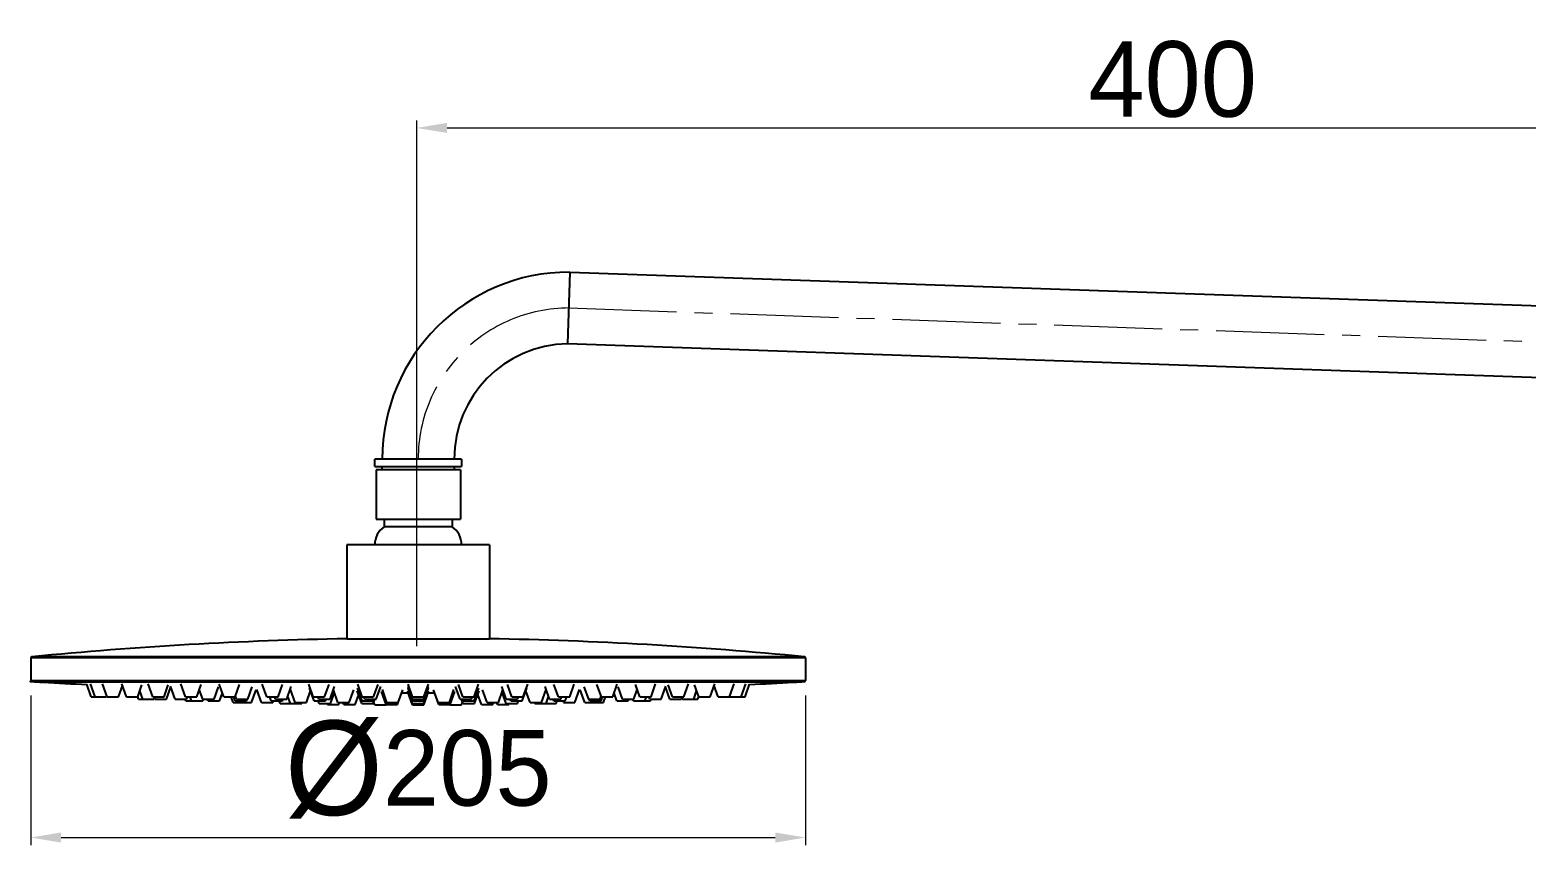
# Model space of a CAD drawing. Extents: x 0 to 3160, y 0 to 2315.
# Drawn here: x 1519.3 to 1915.2, y 1251.1 to 1466.9 of the extents above; entities that cross this region are included whole.
import ezdxf

# ---------------------------------------------------------------- set-up
doc = ezdxf.new("R2010")
doc.units = 0
doc.header["$LTSCALE"] = 3
doc.header["$MEASUREMENT"] = 0
doc.header["$PDMODE"] = 3
doc.header["$PDSIZE"] = -10
doc.linetypes.add('CENTER2', pattern=[28.575, 19.05, -3.175, 3.175, -3.175])
doc.layers.get('0').update_dxf_attribs({"linetype": 'CONTINUOUS'})
doc.layers.get('DEFPOINTS').update_dxf_attribs({"linetype": 'CONTINUOUS'})
doc.layers.add('Cneter', color=1, linetype='CENTER2', lineweight=13)
doc.styles.add('Daelim Dimension', font='')
doc.styles.get('Daelim Dimension').set_extended_font_data('나눔고딕')
doc.dimstyles.new('DEFAULT', dxfattribs={"dimscale": 2, "dimtxt": 2, "dimasz": 2, "dimexe": 0, "dimexo": 2, "dimgap": 1, "dimtad": 1, "dimdec": 1, "dimzin": 9, "dimdsep": 46, "dimtxsty": 'Daelim Dimension', "dimcen": 0.5, "dimclrd": 252, "dimclre": 252, "dimclrt": 3, "dimadec": 1, "dimazin": 0, "dimtfac": 1, "dimtdec": 1, "dimtix": 1, "dimtmove": 0, "dimatfit": 3, "dimfxl": 1, "dimtolj": 1, "dimtzin": 1, "dimlwd": 9, "dimlwe": 9, "dimarcsym": 0})

# ---------------------------------------------------------------- blocks, each defined once
blk = doc.blocks.new('*D2')
at = {"color": 5, "lineweight": 9, "ltscale": 0.5, "transparency": 16777216}
for p, q in [((1621.64, 1303.8), (1621.64, 1442.93)), ((2021.64, 1326.8), (2021.64, 1442.93)), ((1629.64, 1440.93), (2013.64, 1440.93))]:
    blk.add_line(p, q, dxfattribs=at)
at = {"color": 5, "ltscale": 0.5, "transparency": 16777216}
for points in [[(1629.64, 1442.27), (1629.64, 1439.6), (1621.64, 1440.93)], [(2013.64, 1442.27), (2013.64, 1439.6), (2021.64, 1440.93)]]:
    blk.add_solid(points, dxfattribs=at)
at = {"layer": 'DEFPOINTS', "color": 0, "ltscale": 0.5, "transparency": 16777216}
for p in [(2021.64, 1440.93), (2021.64, 1322.8), (1621.64, 1299.8)]:
    blk.add_point(p, dxfattribs=at)
at = {"color": 7, "ltscale": 0.5, "transparency": 16777216, "insert": (1821.64, 1453.75), "char_height": 20, "attachment_point": 5, "style": 'Daelim Dimension'}
blk.add_mtext('\\A1;400', dxfattribs=at)
blk = doc.blocks.new('*D3')
at = {"color": 5, "lineweight": 9, "ltscale": 0.5, "transparency": 16777216}
for p, q in [((1519.5, 1290.69), (1519.5, 1251.1)), ((1724.5, 1290.69), (1724.5, 1251.1)), ((1527.5, 1253.1), (1716.5, 1253.1))]:
    blk.add_line(p, q, dxfattribs=at)
at = {"color": 5, "ltscale": 0.5, "transparency": 16777216}
for points in [[(1527.5, 1254.44), (1527.5, 1251.77), (1519.5, 1253.1)], [(1716.5, 1254.44), (1716.5, 1251.77), (1724.5, 1253.1)]]:
    blk.add_solid(points, dxfattribs=at)
at = {"layer": 'DEFPOINTS', "color": 0, "ltscale": 0.5, "transparency": 16777216}
for p in [(1519.5, 1294.69), (1724.5, 1294.69), (1724.5, 1253.1)]:
    blk.add_point(p, dxfattribs=at)
at = {"color": 7, "ltscale": 0.5, "transparency": 16777216, "insert": (1622, 1271.07), "char_height": 20, "attachment_point": 5, "style": 'Daelim Dimension'}
blk.add_mtext('\\A1;{\\H1.25x;\\C256;Ø}205', dxfattribs=at)

msp = doc.modelspace()

# ---------------------------------------------------------------- linework, layer by layer
at = {"ltscale": 0.5}
msp.add_line((1662.15, 1402.77), (1661.49, 1383.78), dxfattribs=at)
at = {"color": 7, "linetype": 'Continuous'}
for p, q in [((1662.15, 1402.77), (1961.97, 1392.3)), ((1961.31, 1373.31), (1661.49, 1383.78)), ((1610.5, 1351.27), (1610.5, 1353.27)), ((1633.5, 1353.27), (1610.5, 1353.27)), ((1610.5, 1351.27), (1633.5, 1351.27)), ((1610.85, 1350.39), (1610.85, 1337.39)), ((1633.15, 1350.39), (1610.85, 1350.39)), ((1612.5, 1350.39), (1612.5, 1351.27)), ((1631.5, 1351.27), (1631.5, 1350.39)), ((1633.15, 1350.39), (1633.15, 1337.39)), ((1633.5, 1353.27), (1633.5, 1351.27)), ((1610.85, 1337.39), (1633.15, 1337.39)), ((1613, 1337.39), (1613, 1335.39)), ((1613, 1335.39), (1631, 1335.39)), ((1631, 1337.39), (1631, 1335.39)), ((1603.15, 1330.59), (1603.15, 1305.74)), ((1640.85, 1330.59), (1603.15, 1330.59)), ((1640.85, 1330.59), (1640.85, 1305.74)), ((1603.15, 1305.74), (1640.85, 1305.74)), ((1519.5, 1300.64), (1519.5, 1294.69)), ((1724.5, 1300.64), (1724.5, 1294.69)), ((1519.79, 1294.39), (1519.79, 1294.39)), ((1519.99, 1294.39), (1520.04, 1294.39)), ((1520.64, 1294.39), (1520.03, 1294.39)), ((1521.44, 1294.39), (1520.88, 1294.39)), ((1521.44, 1294.39), (1523.08, 1294.39)), ((1721.41, 1294.23), (1522.6, 1294.23)), ((1523.08, 1294.39), (1523.58, 1294.39)), ((1523.58, 1294.39), (1622, 1294.39)), ((1535.5, 1290.35), (1534.31, 1293.67)), ((1536.55, 1290.35), (1535.32, 1293.8)), ((1539.66, 1290.35), (1538.43, 1293.79)), ((1542.66, 1290.35), (1543.72, 1293.29)), ((1544.77, 1290.35), (1543.54, 1293.78)), ((1547.77, 1290.35), (1548.91, 1293.55)), ((1549.1, 1289.76), (1548.33, 1291.93)), ((1551.74, 1290.35), (1550.51, 1293.77)), ((1554.74, 1290.35), (1555.88, 1293.56)), ((1555.38, 1289.76), (1556.53, 1292.99)), ((1557.72, 1289.76), (1556.49, 1293.19)), ((1560.4, 1290.35), (1559.18, 1293.76)), ((1563.4, 1290.35), (1564.55, 1293.57)), ((1564.97, 1289.76), (1564.08, 1292.25)), ((1567.97, 1289.76), (1569.13, 1293.01)), ((1570.54, 1290.35), (1569.33, 1293.74)), ((1569.45, 1289.27), (1570.19, 1291.34)), ((1573.54, 1290.35), (1574.7, 1293.59)), ((1576.9, 1289.76), (1578.07, 1293.02)), ((1577.93, 1288.87), (1579.11, 1292.17)), ((1580.54, 1288.87), (1579.32, 1292.3)), ((1580.54, 1288.87), (1579.43, 1291.99)), ((1581.91, 1290.35), (1580.71, 1293.72)), ((1584.91, 1290.35), (1586.08, 1293.6)), ((1587.25, 1289.76), (1588.42, 1293.04)), ((1589.4, 1288.87), (1588.18, 1292.29)), ((1592.4, 1288.87), (1593.51, 1291.97)), ((1594.24, 1290.35), (1593.04, 1293.71)), ((1594.47, 1289.27), (1593.26, 1292.66)), ((1597.24, 1290.35), (1598.41, 1293.62)), ((1598.71, 1289.76), (1599.88, 1293.06)), ((1598.75, 1288.55), (1599.82, 1291.53)), ((1600.77, 1288.87), (1599.58, 1292.21)), ((1603.77, 1288.87), (1604.97, 1292.21)), ((1605.3, 1288.33), (1606.25, 1290.97)), ((1607.11, 1288.55), (1605.89, 1291.97)), ((1607.15, 1289.27), (1605.95, 1292.64)), ((1607.21, 1290.35), (1606.01, 1293.69)), ((1610.21, 1290.35), (1611.38, 1293.64)), ((1610.91, 1289.76), (1612.1, 1293.08)), ((1613.55, 1288.33), (1612.32, 1291.77)), ((1613.74, 1288.87), (1612.54, 1292.25)), ((1616.74, 1288.87), (1617.94, 1292.23)), ((1620.5, 1288.19), (1619.27, 1291.65)), ((1620.5, 1288.55), (1619.29, 1291.95)), ((1620.5, 1289.76), (1619.31, 1293.1)), ((1620.5, 1289.27), (1619.31, 1292.62)), ((1620.5, 1290.35), (1619.32, 1293.66)), ((1622, 1294.39), (1622.81, 1294.39)), ((1622.81, 1294.39), (1720.85, 1294.39)), ((1623.5, 1290.35), (1624.69, 1293.66)), ((1623.5, 1289.76), (1624.69, 1293.1)), ((1623.5, 1289.27), (1624.7, 1292.62)), ((1623.5, 1288.55), (1624.72, 1291.95)), ((1623.5, 1288.19), (1624.74, 1291.65)), ((1627.46, 1288.33), (1626.06, 1292.23)), ((1627.26, 1288.87), (1626.34, 1291.45)), ((1630.26, 1288.87), (1631.47, 1292.25)), ((1630.46, 1288.33), (1631.68, 1291.77)), ((1633.09, 1289.76), (1631.91, 1293.08)), ((1633.8, 1290.35), (1632.62, 1293.64)), ((1636.8, 1290.35), (1637.99, 1293.69)), ((1636.85, 1289.27), (1638.06, 1292.64)), ((1636.9, 1288.55), (1638.12, 1291.97)), ((1638.71, 1288.33), (1637.76, 1290.97)), ((1640.24, 1288.87), (1639.04, 1292.21)), ((1643.24, 1288.87), (1644.43, 1292.2)), ((1645.3, 1289.76), (1644.12, 1293.06)), ((1645.25, 1288.55), (1644.19, 1291.53)), ((1646.77, 1290.35), (1645.6, 1293.62)), ((1649.54, 1289.27), (1650.75, 1292.66)), ((1649.77, 1290.35), (1650.97, 1293.71)), ((1651.61, 1288.87), (1650.5, 1291.97)), ((1651.61, 1288.87), (1650.61, 1291.68)), ((1654.61, 1288.87), (1655.83, 1292.29)), ((1656.75, 1289.76), (1655.58, 1293.04)), ((1659.09, 1290.35), (1657.93, 1293.6)), ((1662.09, 1290.35), (1663.3, 1293.72)), ((1663.46, 1288.87), (1664.69, 1292.3)), ((1666.08, 1288.87), (1664.9, 1292.17)), ((1667.11, 1289.76), (1665.94, 1293.02)), ((1670.47, 1290.35), (1669.31, 1293.59)), ((1673.47, 1290.35), (1674.68, 1293.74)), ((1674.56, 1289.27), (1673.82, 1291.34)), ((1676.04, 1289.76), (1674.88, 1293.01)), ((1679.04, 1289.76), (1679.93, 1292.25)), ((1680.61, 1290.35), (1679.46, 1293.57)), ((1683.61, 1290.35), (1684.83, 1293.76)), ((1686.29, 1289.76), (1687.52, 1293.19)), ((1688.63, 1289.76), (1687.48, 1292.99)), ((1689.27, 1290.35), (1688.12, 1293.56)), ((1692.27, 1290.35), (1693.49, 1293.77)), ((1694.9, 1289.76), (1695.67, 1291.93)), ((1696.24, 1290.35), (1695.09, 1293.55)), ((1699.24, 1290.35), (1700.47, 1293.78)), ((1701.34, 1290.35), (1700.29, 1293.29)), ((1704.34, 1290.35), (1705.57, 1293.79)), ((1707.46, 1290.35), (1708.69, 1293.8)), ((1708.5, 1290.35), (1709.69, 1293.67)), ((1720.85, 1294.39), (1721.3, 1294.39)), ((1721.3, 1294.39), (1722.35, 1294.39)), ((1724.22, 1294.39), (1721.41, 1294.23)), ((1722.35, 1294.39), (1724.22, 1294.39)), ((1724.22, 1294.39), (1724.22, 1294.39)), ((1535.5, 1290.35), (1539.55, 1290.35)), ((1539.55, 1290.35), (1539.61, 1290.5)), ((1539.66, 1290.35), (1542.66, 1290.35)), ((1544.77, 1290.35), (1547.77, 1290.35)), ((1548, 1289.76), (1547.78, 1290.38)), ((1548, 1289.76), (1552.1, 1289.76)), ((1551.74, 1290.35), (1554.74, 1290.35)), ((1552.1, 1289.76), (1552.24, 1290.14)), ((1552.38, 1289.76), (1552.17, 1290.35)), ((1552.38, 1289.76), (1555.38, 1289.76)), ((1557.72, 1289.76), (1560.72, 1289.76)), ((1560.5, 1289.27), (1560.33, 1289.76)), ((1560.4, 1290.35), (1563.4, 1290.35)), ((1560.5, 1289.27), (1565.01, 1289.27)), ((1560.72, 1289.76), (1560.92, 1290.35)), ((1562.01, 1289.27), (1561.62, 1290.35)), ((1564.97, 1289.76), (1567.97, 1289.76)), ((1565.01, 1289.27), (1565.18, 1289.76)), ((1566.45, 1289.27), (1566.27, 1289.76)), ((1566.45, 1289.27), (1569.45, 1289.27)), ((1570.54, 1290.35), (1573.54, 1290.35)), ((1573, 1288.87), (1572.48, 1290.35)), ((1573, 1288.87), (1577.93, 1288.87)), ((1573.59, 1289.27), (1573.21, 1290.35)), ((1573.59, 1289.27), (1576.59, 1289.27)), ((1573.9, 1289.76), (1573.62, 1290.56)), ((1573.9, 1289.76), (1576.9, 1289.76)), ((1574.93, 1288.87), (1574.78, 1289.27)), ((1576.59, 1289.27), (1576.77, 1289.76)), ((1580.54, 1288.87), (1583.54, 1288.87)), ((1581.91, 1290.35), (1584.91, 1290.35)), ((1583.09, 1289.27), (1582.71, 1290.35)), ((1583.09, 1289.27), (1586.09, 1289.27)), ((1583.54, 1288.87), (1583.69, 1289.27)), ((1584.25, 1289.76), (1584.05, 1290.35)), ((1584.25, 1289.76), (1587.25, 1289.76)), ((1585.5, 1288.55), (1585.25, 1289.27)), ((1585.5, 1288.55), (1591.17, 1288.55)), ((1586.09, 1289.27), (1586.27, 1289.76)), ((1588.17, 1288.55), (1587.49, 1290.44)), ((1589.4, 1288.87), (1592.4, 1288.87)), ((1591.17, 1288.55), (1591.28, 1288.87)), ((1594.24, 1290.35), (1597.24, 1290.35)), ((1594.47, 1289.27), (1597.47, 1289.27)), ((1595.71, 1289.76), (1595.5, 1290.35)), ((1595.75, 1288.55), (1595.5, 1289.27)), ((1595.71, 1289.76), (1598.71, 1289.76)), ((1595.75, 1288.55), (1598.75, 1288.55)), ((1597.47, 1289.27), (1597.65, 1289.76)), ((1598, 1288.33), (1597.92, 1288.55)), ((1598, 1288.33), (1601, 1288.33)), ((1600.77, 1288.87), (1603.77, 1288.87)), ((1601, 1288.33), (1601.2, 1288.87)), ((1602.3, 1288.33), (1602.11, 1288.87)), ((1602.3, 1288.33), (1605.3, 1288.33)), ((1607.11, 1288.55), (1610.11, 1288.55)), ((1607.15, 1289.27), (1610.15, 1289.27)), ((1607.21, 1290.35), (1610.21, 1290.35)), ((1607.91, 1289.76), (1607.71, 1290.35)), ((1607.91, 1289.76), (1610.91, 1289.76)), ((1610.11, 1288.55), (1610.54, 1289.76)), ((1610.15, 1289.27), (1610.33, 1289.76)), ((1610.5, 1288.19), (1610.24, 1288.92)), ((1610.5, 1288.19), (1613.5, 1288.19)), ((1613.5, 1288.19), (1613.55, 1288.33)), ((1613.55, 1288.33), (1616.55, 1288.33)), ((1613.74, 1288.87), (1616.74, 1288.87)), ((1616.55, 1288.33), (1616.74, 1288.87)), ((1620.5, 1290.35), (1623.5, 1290.35)), ((1620.5, 1289.76), (1623.5, 1289.76)), ((1620.5, 1289.27), (1623.5, 1289.27)), ((1620.5, 1288.55), (1623.5, 1288.55)), ((1620.5, 1288.19), (1623.5, 1288.19)), ((1627.26, 1288.87), (1630.26, 1288.87)), ((1627.46, 1288.33), (1630.46, 1288.33)), ((1630.5, 1288.19), (1630.46, 1288.33)), ((1630.5, 1288.19), (1633.5, 1288.19)), ((1633.09, 1289.76), (1636.09, 1289.76)), ((1633.9, 1288.55), (1633.47, 1289.76)), ((1633.5, 1288.19), (1633.76, 1288.92)), ((1633.85, 1289.27), (1633.68, 1289.76)), ((1633.8, 1290.35), (1636.8, 1290.35)), ((1633.85, 1289.27), (1636.85, 1289.27)), ((1633.9, 1288.55), (1636.9, 1288.55)), ((1636.09, 1289.76), (1636.3, 1290.35)), ((1638.71, 1288.33), (1641.71, 1288.33)), ((1640.24, 1288.87), (1643.24, 1288.87)), ((1641.71, 1288.33), (1641.9, 1288.87)), ((1643, 1288.33), (1642.81, 1288.87)), ((1643, 1288.33), (1646, 1288.33)), ((1645.25, 1288.55), (1648.25, 1288.55)), ((1645.3, 1289.76), (1648.3, 1289.76)), ((1646, 1288.33), (1646.08, 1288.55)), ((1646.54, 1289.27), (1646.36, 1289.76)), ((1646.54, 1289.27), (1649.54, 1289.27)), ((1646.77, 1290.35), (1649.77, 1290.35)), ((1648.25, 1288.55), (1648.51, 1289.27)), ((1648.3, 1289.76), (1648.51, 1290.35)), ((1651.61, 1288.87), (1654.61, 1288.87)), ((1652.84, 1288.55), (1652.73, 1288.87)), ((1652.84, 1288.55), (1658.5, 1288.55)), ((1655.84, 1288.55), (1656.51, 1290.44)), ((1656.75, 1289.76), (1659.75, 1289.76)), ((1657.91, 1289.27), (1657.74, 1289.76)), ((1657.91, 1289.27), (1660.91, 1289.27)), ((1658.5, 1288.55), (1658.76, 1289.27)), ((1659.09, 1290.35), (1662.09, 1290.35)), ((1659.75, 1289.76), (1659.96, 1290.35)), ((1660.46, 1288.87), (1660.32, 1289.27)), ((1660.46, 1288.87), (1660.32, 1289.27)), ((1660.46, 1288.87), (1663.46, 1288.87)), ((1660.91, 1289.27), (1661.3, 1290.35)), ((1666.08, 1288.87), (1671, 1288.87)), ((1667.11, 1289.76), (1670.11, 1289.76)), ((1667.41, 1289.27), (1667.24, 1289.76)), ((1667.41, 1289.27), (1670.41, 1289.27)), ((1669.08, 1288.87), (1669.22, 1289.27)), ((1670.11, 1289.76), (1670.39, 1290.56)), ((1670.41, 1289.27), (1670.8, 1290.35)), ((1670.47, 1290.35), (1673.47, 1290.35)), ((1671, 1288.87), (1671.53, 1290.35)), ((1674.56, 1289.27), (1677.56, 1289.27)), ((1676.04, 1289.76), (1679.04, 1289.76)), ((1677.56, 1289.27), (1677.74, 1289.76)), ((1679, 1289.27), (1678.82, 1289.76)), ((1679, 1289.27), (1683.5, 1289.27)), ((1680.61, 1290.35), (1683.61, 1290.35)), ((1682, 1289.27), (1682.38, 1290.35)), ((1683.29, 1289.76), (1683.08, 1290.35)), ((1683.29, 1289.76), (1686.29, 1289.76)), ((1683.5, 1289.27), (1683.68, 1289.76)), ((1688.63, 1289.76), (1691.63, 1289.76)), ((1689.27, 1290.35), (1692.27, 1290.35)), ((1691.63, 1289.76), (1691.84, 1290.35)), ((1691.9, 1289.76), (1691.77, 1290.14)), ((1691.9, 1289.76), (1696, 1289.76)), ((1696, 1289.76), (1696.23, 1290.38)), ((1696.24, 1290.35), (1699.24, 1290.35)), ((1701.34, 1290.35), (1704.34, 1290.35)), ((1704.46, 1290.35), (1704.4, 1290.5)), ((1704.46, 1290.35), (1708.5, 1290.35))]:
    msp.add_line(p, q, dxfattribs=at)
at = {"color": 9, "linetype": 'Continuous'}
for p, q in [((1724.5, 1300.64), (1519.5, 1300.64)), ((1724.23, 1300.93), (1519.77, 1300.93)), ((1724.23, 1300.93), (1724.23, 1300.93)), ((1724.23, 1300.93), (1724.23, 1300.93)), ((1519.5, 1294.69), (1724.5, 1294.69))]:
    msp.add_line(p, q, dxfattribs=at)
at = {"color": 7, "linetype": 'Continuous'}
for centre, radius, start, end in [((1662, 1353.27), 49.5, 90, 180), ((1662.02, 1353.27), 30.52, 91.0011, 179.9853), ((1616.5, 1330.51), 6, 125.6805, 179.2953), ((1627.5, 1330.51), 6, 0.7047, 54.3195), ((1622, 252.78), 1053.12, 91.0256, 95.57061), ((1622, 252.78), 1053.12, 84.4294, 88.9744), ((1519.8, 1300.64), 0.3, 95.5706, 180), ((1724.2, 1300.64), 0.3, 0, 84.4294), ((1519.8, 1294.69), 0.3, 180, 246.5906), ((1724.2, 1294.69), 0.3, 273.3437, 0), ((1622, 3043.95), 1752.54, 266.65631, 266.74841), ((1622, 3043.95), 1752.54, 266.75349, 267.13189), ((1622, 3043.95), 1752.54, 267.43887, 267.44032), ((1622, 3043.95), 1752.54, 267.85484, 267.86427), ((1622, 3043.95), 1752.54, 268.5954, 268.60794), ((1622, 3043.95), 1752.54, 269.06486, 269.07173), ((1622, 3043.95), 1752.54, 269.85818, 269.91314), ((1622, 3043.95), 1752.54, 270.08686, 270.14185), ((1622, 3043.95), 1752.54, 270.92827, 270.93516), ((1622, 3043.95), 1752.54, 271.39207, 271.40461), ((1622, 3043.95), 1752.54, 272.13573, 272.14516), ((1622, 3043.95), 1752.54, 272.55968, 272.56113), ((1622, 3043.95), 1752.54, 272.86811, 273.24651), ((1622, 3043.95), 1752.54, 273.25159, 273.34369)]:
    msp.add_arc(centre, radius, start, end, dxfattribs=at)
for points, knots in [([(1519.79, 1294.39), (1519.62, 1294.4), (1518.9, 1294.45), (1519.76, 1294.4), (1519.99, 1294.39)], [0, 0, 0, 0, 0.415373, 1, 1, 1, 1]), ([(1520.64, 1294.39), (1520.65, 1294.39), (1520.73, 1294.39), (1520.82, 1294.39), (1520.89, 1294.39)], [0, 0, 0, 0, 0.132615, 1, 1, 1, 1])]:
    msp.add_open_spline(points, degree=3, knots=knots, dxfattribs=at)
at = {"layer": 'Cneter', "lineweight": 5, "ltscale": 0.5}
msp.add_line((1661.82, 1393.27), (1961.64, 1382.8), dxfattribs=at)
msp.add_arc((1662, 1353.27), 40, 90, 180, dxfattribs=at)

# ---------------------------------------------------------------- dimensions: what is measured, and where the dimension line sits
at = {"color": 5, "ltscale": 0.5}
dim = msp.add_linear_dim(base=(2021.64, 1440.93), p1=(1621.64, 1299.8), p2=(2021.64, 1322.8), dimstyle='DEFAULT', override={"dimtxt": 10, "dimasz": 4, "dimexe": 1, "dimdec": 0, "dimclrd": 5, "dimclre": 5, "dimclrt": 7}, dxfattribs=at)
dim.commit()
dim.dimension.update_dxf_attribs({"geometry": '*D2', "text_midpoint": (1821.64, 1453.75)})
dim = msp.add_linear_dim(base=(1724.5, 1253.1), p1=(1519.5, 1294.69), p2=(1724.5, 1294.69), text='{\\H1.25x;\\C256;Ø}<>', dimstyle='DEFAULT', override={"dimtxt": 10, "dimasz": 4, "dimexe": 1, "dimdec": 0, "dimclrd": 5, "dimclre": 5, "dimclrt": 7}, dxfattribs=at)
dim.commit()
dim.dimension.update_dxf_attribs({"geometry": '*D3', "text_midpoint": (1622, 1271.07)})

doc.saveas('drawing.dxf')
